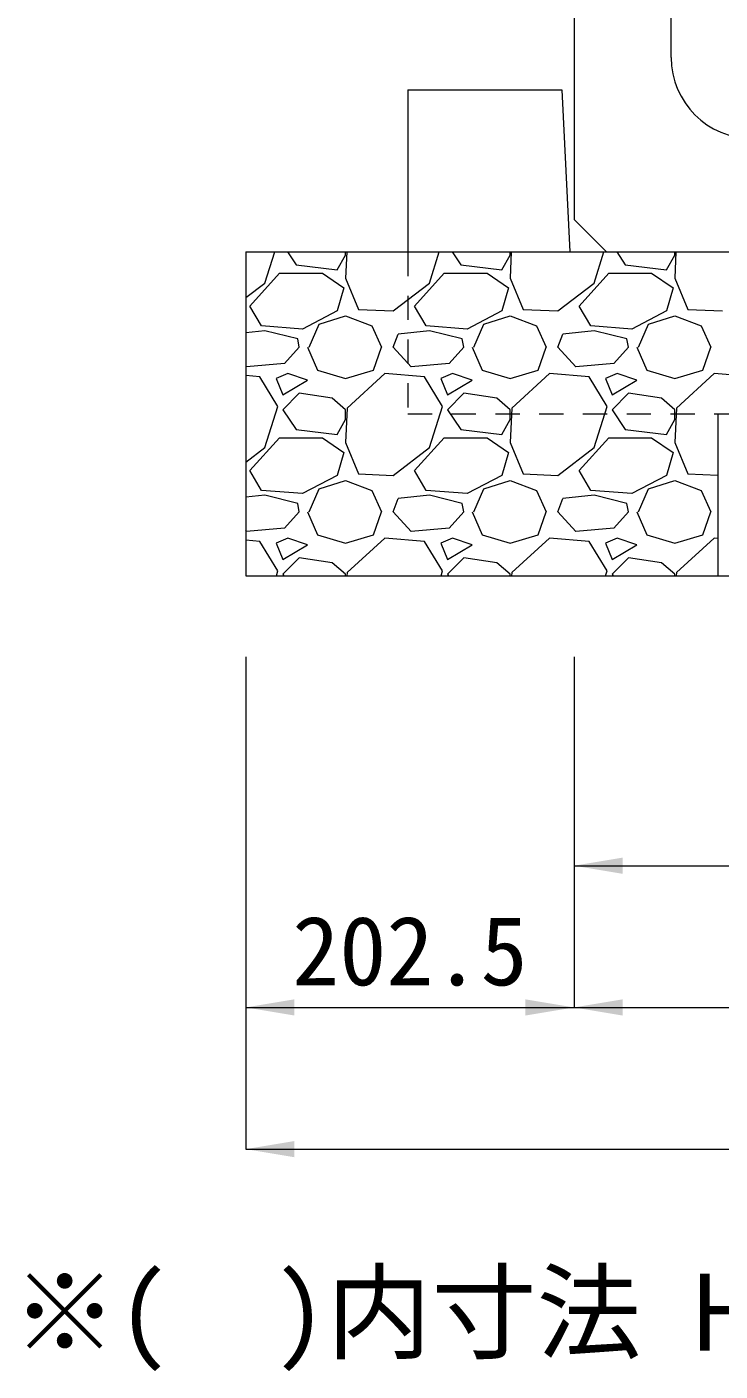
# Model space of a CAD drawing. Units: millimetres at full size; details may follow other scales. Extents: x 187207 to 255567, y 882048 to 905686.
# Drawn here: x 190810 to 191238, y 899543 to 900373 of the extents above; entities that cross this region are included whole.
import ezdxf
from ezdxf.enums import TextEntityAlignment as Align

# ---------------------------------------------------------------- set-up
doc = ezdxf.new("R2010")
doc.units = ezdxf.units.MM
doc.header["$LTSCALE"] = 20
doc.linetypes.add('USER2', pattern=[1.35, 0.75, -0.6])
for name, color, linetype, lineweight in [('ハッチング', 7, 'Continuous', 5), ('作業エリア', 241, 'Continuous', 13), ('基礎', 3, 'Continuous', 13), ('寸法線', 7, 'Continuous', 13), ('本体', 2, 'Continuous', 13)]:
    doc.layers.add(name, color=color, linetype=linetype, lineweight=lineweight)
doc.layers.add('文字', color=7, linetype='Continuous')
doc.styles.add('ＭＳ ゴシック', font='')
doc.styles.get('ＭＳ ゴシック').set_extended_font_data('MS Gothic')

# ---------------------------------------------------------------- blocks, each defined once
blk = doc.blocks.new('filled_arrow')
at = {"color": 0, "linetype": 'Continuous', "lineweight": -2}
blk.add_solid([(7.5, 1.25), (0, 0), (7.5, -1.25)], dxfattribs=at)

msp = doc.modelspace()

# ---------------------------------------------------------------- linework, layer by layer
at = {"layer": 'ハッチング'}
for p, q in [((190956.74, 900214.74), (190962.87, 900233.91)), ((190970.71, 900233.91), (190976.04, 900225.91)), ((191001.44, 900222.86), (191006.52, 900232.01)), ((191007.29, 900233.91), (191006.52, 900217.78)), ((191006.52, 900232.01), (191006.52, 900233.91)), ((191058.34, 900214.74), (191064.47, 900233.91)), ((191072.31, 900233.91), (191077.64, 900225.91)), ((191103.04, 900222.86), (191108.12, 900232.01)), ((191108.89, 900233.91), (191108.12, 900217.78)), ((191108.12, 900232.01), (191108.12, 900233.91)), ((191159.94, 900214.74), (191166.07, 900233.91)), ((191173.91, 900233.91), (191179.24, 900225.91)), ((191204.64, 900222.86), (191209.72, 900232.01)), ((191210.49, 900233.91), (191209.72, 900217.78)), ((191209.72, 900232.01), (191209.72, 900233.91)), ((190976.04, 900225.91), (191001.44, 900222.86)), ((191077.64, 900225.91), (191103.04, 900222.86)), ((191179.24, 900225.91), (191204.64, 900222.86)), ((190945.08, 900205.73), (190956.74, 900214.74)), ((190947.59, 900200.51), (190965.88, 900220.83)), ((190965.88, 900220.83), (190992.3, 900220.83)), ((190992.3, 900220.83), (191005.51, 900211.69)), ((191006.52, 900217.78), (191014.65, 900198.48)), ((191035.99, 900197.46), (191058.34, 900214.74)), ((191049.19, 900200.51), (191067.48, 900220.83)), ((191067.48, 900220.83), (191093.9, 900220.83)), ((191093.9, 900220.83), (191107.11, 900211.69)), ((191108.12, 900217.78), (191116.25, 900198.48)), ((191137.59, 900197.46), (191159.94, 900214.74)), ((191150.79, 900200.51), (191169.08, 900220.83)), ((191169.08, 900220.83), (191195.5, 900220.83)), ((191195.5, 900220.83), (191208.71, 900211.69)), ((191209.72, 900217.78), (191217.85, 900198.48)), ((191005.51, 900211.69), (191001.44, 900197.46)), ((191107.11, 900211.69), (191103.04, 900197.46)), ((191208.71, 900211.69), (191204.64, 900197.46)), ((190954.71, 900188.32), (190947.59, 900200.51)), ((191001.44, 900197.46), (190980.11, 900186.29)), ((191014.65, 900198.48), (191035.99, 900197.46)), ((191056.31, 900188.32), (191049.19, 900200.51)), ((191103.04, 900197.46), (191081.71, 900186.29)), ((191116.25, 900198.48), (191137.59, 900197.46)), ((191157.91, 900188.32), (191150.79, 900200.51)), ((191204.64, 900197.46), (191183.31, 900186.29)), ((191217.85, 900198.48), (191239.19, 900197.46)), ((190984.17, 900175.11), (190990.27, 900189.34)), ((190990.27, 900189.34), (191006.52, 900194.42)), ((191006.52, 900194.42), (191022.78, 900188.32)), ((191085.77, 900175.11), (191091.87, 900189.34)), ((191091.87, 900189.34), (191108.12, 900194.42)), ((191108.12, 900194.42), (191124.38, 900188.32)), ((191187.37, 900175.11), (191193.47, 900189.34)), ((191193.47, 900189.34), (191209.72, 900194.42)), ((191209.72, 900194.42), (191225.98, 900188.32)), ((190956.74, 900185.27), (190945.08, 900184.04)), ((190980.11, 900186.29), (190954.71, 900188.32)), ((190977.06, 900180.19), (190956.74, 900185.27)), ((191022.78, 900188.32), (191028.87, 900175.11)), ((191035.99, 900175.11), (191039.03, 900183.24)), ((191058.34, 900185.27), (191039.03, 900183.24)), ((191081.71, 900186.29), (191056.31, 900188.32)), ((191078.66, 900180.19), (191058.34, 900185.27)), ((191124.38, 900188.32), (191130.47, 900175.11)), ((191137.59, 900175.11), (191140.63, 900183.24)), ((191159.94, 900185.27), (191140.63, 900183.24)), ((191183.31, 900186.29), (191157.91, 900188.32)), ((191180.26, 900180.19), (191159.94, 900185.27)), ((191225.98, 900188.32), (191232.07, 900175.11)), ((190978.07, 900175.11), (190968.93, 900164.95)), ((190978.07, 900175.11), (190977.06, 900180.19)), ((190983.15, 900175.11), (190989.25, 900160.89)), ((191023.79, 900160.89), (191028.87, 900175.11)), ((191047.16, 900162.92), (191035.99, 900175.11)), ((191079.67, 900175.11), (191070.53, 900164.95)), ((191079.67, 900175.11), (191078.66, 900180.19)), ((191084.75, 900175.11), (191090.85, 900160.89)), ((191125.39, 900160.89), (191130.47, 900175.11)), ((191148.76, 900162.92), (191137.59, 900175.11)), ((191181.27, 900175.11), (191172.13, 900164.95)), ((191181.27, 900175.11), (191180.26, 900180.19)), ((191186.35, 900175.11), (191192.45, 900160.89)), ((191226.99, 900160.89), (191232.07, 900175.11)), ((190968.93, 900164.95), (190945.56, 900162.92)), ((191070.53, 900164.95), (191047.16, 900162.92)), ((191172.13, 900164.95), (191148.76, 900162.92)), ((190945.56, 900162.92), (190945.08, 900163.44)), ((190953.69, 900156.82), (190945.08, 900157.54)), ((190964.87, 900138.54), (190953.69, 900156.82)), ((190970.96, 900158.86), (190963.85, 900155.81)), ((190963.85, 900155.81), (190967.91, 900145.65)), ((190983.15, 900154.79), (190970.96, 900158.86)), ((190989.25, 900160.89), (191006.52, 900155.81)), ((191006.52, 900155.81), (191023.79, 900160.89)), ((191030.91, 900158.86), (191007.54, 900137.52)), ((191055.29, 900156.82), (191030.91, 900158.86)), ((191066.47, 900138.54), (191055.29, 900156.82)), ((191072.56, 900158.86), (191065.45, 900155.81)), ((191065.45, 900155.81), (191069.51, 900145.65)), ((191084.75, 900154.79), (191072.56, 900158.86)), ((191090.85, 900160.89), (191108.12, 900155.81)), ((191108.12, 900155.81), (191125.39, 900160.89)), ((191132.51, 900158.86), (191109.14, 900137.52)), ((191156.89, 900156.82), (191132.51, 900158.86)), ((191168.07, 900138.54), (191156.89, 900156.82)), ((191174.16, 900158.86), (191167.05, 900155.81)), ((191167.05, 900155.81), (191171.11, 900145.65)), ((191186.35, 900154.79), (191174.16, 900158.86)), ((191192.45, 900160.89), (191209.72, 900155.81)), ((191209.72, 900155.81), (191226.99, 900160.89)), ((191234.11, 900158.86), (191210.74, 900137.52)), ((191258.49, 900156.82), (191234.11, 900158.86)), ((190967.91, 900145.65), (190983.15, 900154.79)), ((191069.51, 900145.65), (191084.75, 900154.79)), ((191171.11, 900145.65), (191186.35, 900154.79)), ((190978.07, 900146.66), (190967.91, 900136.5)), ((190998.39, 900143.62), (190978.07, 900146.66)), ((191006.52, 900136.5), (190998.39, 900143.62)), ((191079.67, 900146.66), (191069.51, 900136.5)), ((191099.99, 900143.62), (191079.67, 900146.66)), ((191108.12, 900136.5), (191099.99, 900143.62)), ((191181.27, 900146.66), (191171.11, 900136.5)), ((191201.59, 900143.62), (191181.27, 900146.66)), ((191209.72, 900136.5), (191201.59, 900143.62)), ((190956.74, 900113.14), (190964.87, 900138.54)), ((190967.91, 900136.5), (190976.04, 900124.31)), ((191007.54, 900137.52), (191006.52, 900116.18)), ((191006.52, 900130.41), (191006.52, 900136.5)), ((191058.34, 900113.14), (191066.47, 900138.54)), ((191069.51, 900136.5), (191077.64, 900124.31)), ((191109.14, 900137.52), (191108.12, 900116.18)), ((191108.12, 900130.41), (191108.12, 900136.5)), ((191159.94, 900113.14), (191168.07, 900138.54)), ((191171.11, 900136.5), (191179.24, 900124.31)), ((191210.74, 900137.52), (191209.72, 900116.18)), ((191209.72, 900130.41), (191209.72, 900136.5)), ((190976.04, 900124.31), (191001.44, 900121.26)), ((191001.44, 900121.26), (191006.52, 900130.41)), ((191077.64, 900124.31), (191103.04, 900121.26)), ((191103.04, 900121.26), (191108.12, 900130.41)), ((191179.24, 900124.31), (191204.64, 900121.26)), ((191204.64, 900121.26), (191209.72, 900130.41)), ((190947.59, 900098.91), (190965.88, 900119.23)), ((190965.88, 900119.23), (190992.3, 900119.23)), ((190992.3, 900119.23), (191005.51, 900110.09)), ((191006.52, 900116.18), (191014.65, 900096.88)), ((191049.19, 900098.91), (191067.48, 900119.23)), ((191067.48, 900119.23), (191093.9, 900119.23)), ((191093.9, 900119.23), (191107.11, 900110.09)), ((191108.12, 900116.18), (191116.25, 900096.88)), ((191150.79, 900098.91), (191169.08, 900119.23)), ((191169.08, 900119.23), (191195.5, 900119.23)), ((191195.5, 900119.23), (191208.71, 900110.09)), ((191209.72, 900116.18), (191217.85, 900096.88)), ((190945.08, 900104.13), (190956.74, 900113.14)), ((191005.51, 900110.09), (191001.44, 900095.86)), ((191035.99, 900095.86), (191058.34, 900113.14)), ((191107.11, 900110.09), (191103.04, 900095.86)), ((191137.59, 900095.86), (191159.94, 900113.14)), ((191208.71, 900110.09), (191204.64, 900095.86)), ((190954.71, 900086.72), (190947.59, 900098.91)), ((191056.31, 900086.72), (191049.19, 900098.91)), ((191157.91, 900086.72), (191150.79, 900098.91)), ((191001.44, 900095.86), (190980.11, 900084.69)), ((190990.27, 900087.74), (191006.52, 900092.82)), ((191006.52, 900092.82), (191022.78, 900086.72)), ((191014.65, 900096.88), (191035.99, 900095.86)), ((191103.04, 900095.86), (191081.71, 900084.69)), ((191091.87, 900087.74), (191108.12, 900092.82)), ((191108.12, 900092.82), (191124.38, 900086.72)), ((191116.25, 900096.88), (191137.59, 900095.86)), ((191204.64, 900095.86), (191183.31, 900084.69)), ((191193.47, 900087.74), (191209.72, 900092.82)), ((191209.72, 900092.82), (191225.98, 900086.72)), ((191217.85, 900096.88), (191236.28, 900096)), ((190956.74, 900083.67), (190945.08, 900082.44)), ((190980.11, 900084.69), (190954.71, 900086.72)), ((190977.06, 900078.59), (190956.74, 900083.67)), ((190984.17, 900073.51), (190990.27, 900087.74)), ((191022.78, 900086.72), (191028.87, 900073.51)), ((191035.99, 900073.51), (191039.03, 900081.64)), ((191058.34, 900083.67), (191039.03, 900081.64)), ((191081.71, 900084.69), (191056.31, 900086.72)), ((191078.66, 900078.59), (191058.34, 900083.67)), ((191085.77, 900073.51), (191091.87, 900087.74)), ((191124.38, 900086.72), (191130.47, 900073.51)), ((191137.59, 900073.51), (191140.63, 900081.64)), ((191159.94, 900083.67), (191140.63, 900081.64)), ((191183.31, 900084.69), (191157.91, 900086.72)), ((191180.26, 900078.59), (191159.94, 900083.67)), ((191187.37, 900073.51), (191193.47, 900087.74)), ((191225.98, 900086.72), (191232.07, 900073.51)), ((190978.07, 900073.51), (190968.93, 900063.35)), ((190978.07, 900073.51), (190977.06, 900078.59)), ((190983.15, 900073.51), (190989.25, 900059.29)), ((191023.79, 900059.29), (191028.87, 900073.51)), ((191047.16, 900061.32), (191035.99, 900073.51)), ((191079.67, 900073.51), (191070.53, 900063.35)), ((191079.67, 900073.51), (191078.66, 900078.59)), ((191084.75, 900073.51), (191090.85, 900059.29)), ((191125.39, 900059.29), (191130.47, 900073.51)), ((191148.76, 900061.32), (191137.59, 900073.51)), ((191181.27, 900073.51), (191172.13, 900063.35)), ((191181.27, 900073.51), (191180.26, 900078.59)), ((191186.35, 900073.51), (191192.45, 900059.29)), ((191226.99, 900059.29), (191232.07, 900073.51)), ((190945.56, 900061.32), (190945.08, 900061.84)), ((190968.93, 900063.35), (190945.56, 900061.32)), ((190970.96, 900057.26), (190963.85, 900054.21)), ((190983.15, 900053.19), (190970.96, 900057.26)), ((190989.25, 900059.29), (191006.52, 900054.21)), ((191006.52, 900054.21), (191023.79, 900059.29)), ((191030.91, 900057.26), (191007.54, 900035.92)), ((191055.29, 900055.22), (191030.91, 900057.26)), ((191070.53, 900063.35), (191047.16, 900061.32)), ((191072.56, 900057.26), (191065.45, 900054.21)), ((191084.75, 900053.19), (191072.56, 900057.26)), ((191090.85, 900059.29), (191108.12, 900054.21)), ((191108.12, 900054.21), (191125.39, 900059.29)), ((191132.51, 900057.26), (191109.14, 900035.92)), ((191156.89, 900055.22), (191132.51, 900057.26)), ((191172.13, 900063.35), (191148.76, 900061.32)), ((191174.16, 900057.26), (191167.05, 900054.21)), ((191186.35, 900053.19), (191174.16, 900057.26)), ((191192.45, 900059.29), (191209.72, 900054.21)), ((191209.72, 900054.21), (191226.99, 900059.29)), ((191234.11, 900057.26), (191210.74, 900035.92)), ((191236.28, 900057.07), (191234.11, 900057.26)), ((190953.69, 900055.22), (190945.08, 900055.94)), ((190964.87, 900036.94), (190953.69, 900055.22)), ((190963.85, 900054.21), (190967.91, 900044.05)), ((190967.91, 900044.05), (190983.15, 900053.19)), ((191066.47, 900036.94), (191055.29, 900055.22)), ((191065.45, 900054.21), (191069.51, 900044.05)), ((191069.51, 900044.05), (191084.75, 900053.19)), ((191168.07, 900036.94), (191156.89, 900055.22)), ((191167.05, 900054.21), (191171.11, 900044.05)), ((191171.11, 900044.05), (191186.35, 900053.19)), ((190978.07, 900045.06), (190967.91, 900034.9)), ((190998.39, 900042.02), (190978.07, 900045.06)), ((191006.52, 900034.9), (190998.39, 900042.02)), ((191079.67, 900045.06), (191069.51, 900034.9)), ((191099.99, 900042.02), (191079.67, 900045.06)), ((191108.12, 900034.9), (191099.99, 900042.02)), ((191181.27, 900045.06), (191171.11, 900034.9)), ((191201.59, 900042.02), (191181.27, 900045.06)), ((191209.72, 900034.9), (191201.59, 900042.02)), ((190963.9, 900033.91), (190964.87, 900036.94)), ((190967.91, 900034.9), (190968.57, 900033.91)), ((191006.52, 900033.91), (191006.52, 900034.9)), ((191007.54, 900035.92), (191007.44, 900033.91)), ((191065.5, 900033.91), (191066.47, 900036.94)), ((191069.51, 900034.9), (191070.17, 900033.91)), ((191108.12, 900033.91), (191108.12, 900034.9)), ((191109.14, 900035.92), (191109.04, 900033.91)), ((191167.1, 900033.91), (191168.07, 900036.94)), ((191171.11, 900034.9), (191171.77, 900033.91)), ((191209.72, 900033.91), (191209.72, 900034.9)), ((191210.74, 900035.92), (191210.64, 900033.91))]:
    msp.add_line(p, q, dxfattribs=at)
at = {"layer": '作業エリア'}
msp.add_line((191236.28, 900133.91), (191236.28, 900033.91), dxfattribs=at)
at = {"layer": '基礎'}
for p, q in [((190945.08, 900233.91), (191840.08, 900233.91)), ((190945.08, 900233.91), (190945.08, 900033.91)), ((190945.08, 900033.91), (191840.08, 900033.91))]:
    msp.add_line(p, q, dxfattribs=at)
at = {"layer": '寸法線'}
for p, q in [((190945.08, 899983.91), (190945.08, 899767.48)), ((190945.08, 899983.91), (190945.08, 899679.98)), ((191147.58, 899983.91), (191147.58, 899767.48)), ((191147.58, 899983.91), (191147.58, 899767.48)), ((191147.58, 899983.91), (191147.58, 899854.98)), ((191147.58, 899854.98), (191567.58, 899854.98)), ((190945.08, 899767.48), (191147.58, 899767.48)), ((191147.58, 899767.48), (191637.58, 899767.48)), ((190945.08, 899679.98), (191840.08, 899679.98))]:
    msp.add_line(p, q, dxfattribs=at)
at = {"layer": '本体'}
for p, q in [((191045.08, 900333.91), (191045.08, 900233.91)), ((191045.08, 900333.91), (191140.08, 900333.91)), ((191140.08, 900333.91), (191145.08, 900233.91))]:
    msp.add_line(p, q, dxfattribs=at)
at = {"layer": '本体', "linetype": 'USER2'}
for p, q in [((191045.08, 900233.91), (191045.08, 900133.91)), ((191045.08, 900133.91), (191740.08, 900133.91))]:
    msp.add_line(p, q, dxfattribs=at)
at = {"layer": '本体', "lineweight": 9}
msp.add_line((191145.08, 900233.91), (191640.08, 900233.91), dxfattribs=at)
at = {"layer": '本体'}
for points in [[(191232.58, 900603.91), (191196.58, 900623.91), (191192.58, 900698.91), (191150.58, 900698.91), (191147.58, 900695.91), (191147.58, 900253.91), (191167.58, 900233.91), (191547.58, 900233.91), (191567.58, 900253.91), (191567.58, 900695.91), (191564.58, 900698.91), (191522.58, 900698.91), (191518.58, 900623.91), (191482.58, 900603.91), (191480.58, 900563.91), (191507.58, 900498.91), (191507.58, 900353.91)], [(191207.58, 900353.91), (191207.58, 900498.91), (191234.58, 900563.91), (191232.58, 900603.91)]]:
    msp.add_lwpolyline(points, dxfattribs=at)
msp.add_arc((191257.58, 900353.91), 50, 180, 270, dxfattribs=at)

# ---------------------------------------------------------------- block references
at = {"layer": '寸法線', "xscale": 4, "yscale": 4}
for p in [(191147.58, 899854.98), (190945.08, 899767.48), (191147.58, 899767.48), (190945.08, 899679.98)]:
    msp.add_blockref('filled_arrow', p, dxfattribs=at)
at = {"layer": '寸法線', "xscale": 4, "yscale": 4, "rotation": 180}
msp.add_blockref('filled_arrow', (191147.58, 899767.48), dxfattribs=at)

# ---------------------------------------------------------------- texts
at = {"layer": '寸法線', "style": 'ＭＳ ゴシック'}
msp.add_text('202.5', height=42.72, dxfattribs=at).set_placement((191046.33, 899802.48), align=Align.MIDDLE_CENTER)
at = {"layer": '文字', "style": 'ＭＳ ゴシック'}
msp.add_text('※(\u3000)内寸法 HUB645(250×250用)', height=47.47, dxfattribs=at).set_placement((190800.89, 899541.36), align=Align.BOTTOM_LEFT)

doc.saveas('drawing.dxf')
